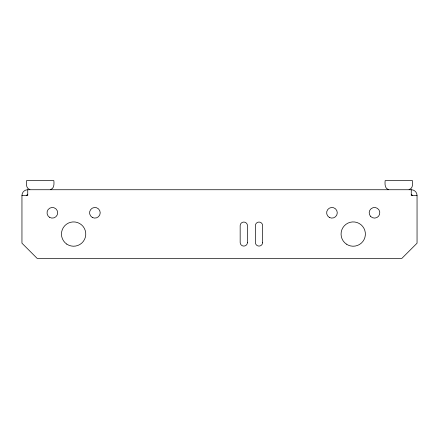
<?xml version="1.0" encoding="UTF-8"?>
<svg xmlns="http://www.w3.org/2000/svg" width="439" height="439" viewBox="0 0 439 439"><rect width="100%" height="100%" fill="white"/><g stroke="black" fill="none" stroke-linecap="round" stroke-linejoin="round"><path stroke-width="0.66" d="M50.485 189.577C54.414 188.556 54.112 183.76 53.86 180.616L26.51 180.616C26.258 183.76 25.961 188.556 29.89 189.577M409.11 189.577C413.039 188.556 412.742 183.76 412.49 180.616L385.14 180.616C384.888 183.76 384.586 188.556 388.515 189.577M27.739 189.736L411.261 189.736A5.789 5.789 0 0 1 417.05 195.525L417.05 243.19L401.855 258.384L37.145 258.384L21.95 243.19L21.95 195.525A5.789 5.789 0 0 1 27.739 189.736L27.739 195.525L21.95 195.525M417.05 195.525L411.261 195.525L411.261 189.736M411.261 194.559A0.966 0.966 0 0 1 412.226 195.525M26.774 195.525A0.966 0.966 0 0 1 27.739 194.559M262.659 242.427L262.659 225.712A3.649 3.649 0 0 0 259.01 222.063A3.649 3.649 0 0 0 255.361 225.712L255.361 242.427A3.649 3.649 0 0 0 259.01 246.076A3.649 3.649 0 0 0 262.659 242.427M247.459 242.427L247.459 225.712A3.649 3.649 0 0 0 243.815 222.063A3.649 3.649 0 0 0 240.166 225.712L240.166 242.427A3.649 3.649 0 0 0 243.815 246.076A3.649 3.649 0 0 0 247.459 242.427M346.36 244.1A12.155 12.155 0 0 0 365.347 235.002A12.155 12.155 0 0 0 347.973 223.105A12.155 12.155 0 0 0 346.36 244.1M66.75 244.1A12.155 12.155 0 0 0 85.737 235.002A12.155 12.155 0 0 0 68.363 223.105A12.155 12.155 0 0 0 66.75 244.1M49.684 217.398A5.317 5.317 0 0 0 57.663 212.794A5.317 5.317 0 0 0 49.684 208.19A5.317 5.317 0 0 0 49.684 217.398M92.234 217.398A5.317 5.317 0 0 0 100.213 212.794A5.317 5.317 0 0 0 92.234 208.19A5.317 5.317 0 0 0 92.234 217.398M329.294 217.398A5.317 5.317 0 0 0 337.273 212.794A5.317 5.317 0 0 0 329.294 208.19A5.317 5.317 0 0 0 329.294 217.398M370.741 216.553A5.317 5.317 0 0 0 379.636 214.172A5.317 5.317 0 0 0 373.123 207.658A5.317 5.317 0 0 0 370.741 216.553"/></g></svg>
